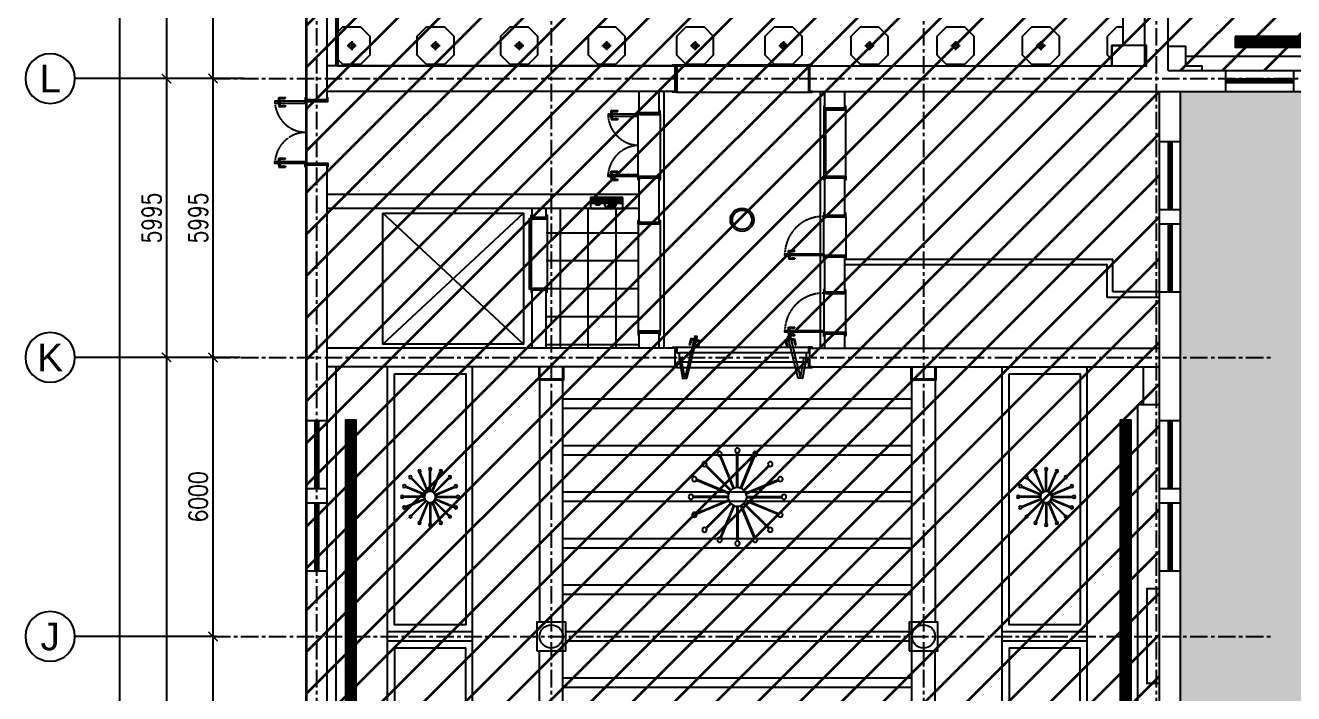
# Model space of a CAD drawing. Header units: millimetres. Extents: x -6033 to 120673, y -4970 to 90533.
# Drawn here: x -6033 to 21225, y 52990 to 67360 of the extents above; entities that cross this region are included whole.
import ezdxf
from ezdxf.enums import TextEntityAlignment as Align
from ezdxf.xclip import XClip

# ---------------------------------------------------------------- set-up
doc = ezdxf.new("R2010")
doc.units = ezdxf.units.MM
doc.linetypes.add('I-AR$0$CENTER', pattern=[2, 1.25, -0.25, 0.25, -0.25])
doc.linetypes.add('I-AR$0$DASH', pattern=[0.35, 0.25, -0.1])
doc.layers.get('DefPoints').update_dxf_attribs({"color": 250})
for name, color, linetype in [('I-AR$0$0-建-楼梯', 1, 'Continuous'), ('I-AR$0$0-建-轴号', 1, 'Continuous'), ('I-AR$0$1-窗', 2, 'Continuous'), ('I-AR$0$9-填充', 8, 'Continuous'), ('I-AR$0$A-Fire box', 12, 'Continuous'), ('I-AR$0$AXIS_TEXT', 7, 'Continuous'), ('I-AR$0$D-BASE-INTWALL', 1, 'Continuous'), ('I-AR$0$D-BASE-WALL', 4, 'Continuous'), ('I-AR$0$GZET_DIM_1-200_平面尺寸标注', 1, 'Continuous'), ('I-AR$0$I—平面—装饰面层线', 4, 'Continuous'), ('I-AR$0$I—平面—门', 1, 'Continuous'), ('I-CEILING$0$0-LIGHT-RC', 1, 'Continuous'), ('I-CEILING$0$2-天花', 5, 'Continuous'), ('I-CEILING$0$I-RCP-AIR', 64, 'Continuous'), ('I-CEILING$0$I-RCP-COVER', 10, 'Continuous'), ('天花', 7, 'Continuous')]:
    doc.layers.add(name, color=color, linetype=linetype)
for name, color, linetype, lineweight in [('I-AR$0$GZET_COL_GRID_1-200_轴线', 8, 'I-AR$0$CENTER', 25), ('I-AR$0$I-SCOPE', 252, 'Continuous', 35), ('I-AR$0$消火栓', 10, 'Continuous', 70)]:
    doc.layers.add(name, color=color, linetype=linetype, lineweight=lineweight)
doc.styles.add('I-AR$0$GZET-DIMT', font='romans.shx', dxfattribs={"width": 0.8})
doc.styles.add('I-AR$0$GZET-HT', font='arial.ttf', dxfattribs={"width": 0.8})
doc.styles.add('I-CEILING$0$黑体', font='simhei.ttf', dxfattribs={"height": 600})
doc.dimstyles.new('I-AR$0$GZET_200', dxfattribs={"dimscale": 200, "dimtxt": 2, "dimasz": 1, "dimexe": 1, "dimexo": 1.5, "dimgap": 0.6, "dimtad": 1, "dimdec": 0, "dimrnd": 0.005, "dimzin": 0, "dimdsep": 46, "dimtxsty": 'I-AR$0$GZET-DIMT', "dimblk": 'I-AR$0$_ArchTick', "dimcen": 0.125, "dimclrd": 1, "dimclre": 1, "dimclrt": 2, "dimadec": 0, "dimazin": 0, "dimtfac": 1, "dimtdec": 0, "dimtix": 1, "dimtmove": 2, "dimatfit": 3, "dimldrblk": 'I-AR$0$_Dot', "dimfxl": 1, "dimtvp": 1, "dimtolj": 1, "dimtzin": 0, "dimarcsym": 0})

# ---------------------------------------------------------------- blocks, each defined once
blk = doc.blocks.new('I-AR$0$chuanghu1')
for p, q in [((0, 3230), (450, 3230)), ((0, 1770), (450, 1770)), ((0, 1460), (450, 1460)), ((0, 0), (450, 0))]:
    blk.add_line(p, q)
at = {"layer": 'I-AR$0$1-窗'}
for p, q in [((185, 3230), (185, 1770)), ((225, 3230), (225, 1770)), ((265, 3230), (265, 1770)), ((185, 1460), (185, 0)), ((225, 1460), (225, 0)), ((265, 1460), (265, 0))]:
    blk.add_line(p, q, dxfattribs=at)
blk = doc.blocks.new('I-AR$0$X1')
at = {"color": 0}
for p, q in [((-127, 121), (-67, 61)), ((-126, 135), (-59, 68)), ((-125, 106), (-74, 54)), ((-124, 148), (-52, 75)), ((-122, 159), (-45, 83)), ((-121, 87), (-81, 47)), ((-118, 170), (-38, 90)), ((-114, 179), (-31, 97)), ((-110, 62), (-88, 40)), ((-109, 189), (-24, 104)), ((-103, 197), (-17, 111)), ((-97, 205), (-10, 118)), ((-90, 213), (-3, 125)), ((-90, 36), (87, 213)), ((-83, 219), (4, 132)), ((-75, 226), (11, 139)), ((-67, 231), (18, 146)), ((-58, 236), (25, 153)), ((-48, 241), (32, 160)), ((-37, 244), (40, 167)), ((-26, 247), (47, 174)), ((-14, 249), (54, 182)), ((0, 250), (61, 189)), ((15, 249), (68, 196)), ((33, 245), (75, 203)), ((56, 235), (82, 210))]:
    blk.add_line(p, q, dxfattribs=at)
blk.add_circle((-2, 125), 125, dxfattribs=at)
blk = doc.blocks.new('I-AR$0$A$C33C75492')
at = {"layer": 'I-AR$0$A-Fire box'}
for p, q in [((-280732, 1890493), (-281432, 1890493)), ((-281432, 1890493), (-281432, 1890373)), ((-281432, 1890383), (-280732, 1890383)), ((-280732, 1890373), (-280732, 1890493)), ((-281432, 1890373), (-280732, 1890373)), ((-281432, 1890373), (-280732, 1890373)), ((-281432, 1890373), (-281432, 1890253)), ((-281432, 1890363), (-280732, 1890363)), ((-281432, 1890353), (-280732, 1890353)), ((-281432, 1890343), (-280732, 1890343)), ((-281432, 1890333), (-280732, 1890333)), ((-281432, 1890323), (-280732, 1890323)), ((-281432, 1890313), (-280732, 1890313)), ((-281432, 1890303), (-280732, 1890303)), ((-281432, 1890293), (-280732, 1890293)), ((-281432, 1890283), (-280732, 1890283)), ((-281432, 1890273), (-280732, 1890273)), ((-281432, 1890263), (-280732, 1890263)), ((-281432, 1890253), (-280732, 1890253)), ((-280732, 1890253), (-280732, 1890373))]:
    blk.add_line(p, q, dxfattribs=at)
at = {"layer": 'I-AR$0$A-Fire box', "color": 8}
for p, q in [((-280949, 1890380), (-280835, 1890380)), ((-280945, 1890390), (-280839, 1890390)), ((-280938, 1890400), (-280846, 1890400)), ((-280927, 1890410), (-280856, 1890410)), ((-280906, 1890420), (-280877, 1890420)), ((-280952, 1890360), (-280832, 1890360)), ((-280951, 1890370), (-280832, 1890370)), ((-280951, 1890350), (-280833, 1890350)), ((-280948, 1890340), (-280836, 1890340)), ((-280943, 1890330), (-280841, 1890330)), ((-280935, 1890320), (-280849, 1890320)), ((-280922, 1890310), (-280861, 1890310))]:
    blk.add_line(p, q, dxfattribs=at)
blk.add_circle((-280892, 1890361), 60, dxfattribs=at)
at = {"layer": 'I-AR$0$A-Fire box', "color": 8, "extrusion": (0, 0, -1), "xscale": -1, "zscale": -1}
blk.add_blockref('I-AR$0$X1', (281160, 1890258), dxfattribs=at)
blk = doc.blocks.new('I-AR$0$tyjuk')
at = {"layer": 'I-AR$0$I—平面—门'}
for p, q in [((252, 432), (218, 295)), ((232, 291), (218, 295)), ((314, 417), (252, 432)), ((309, 396), (267, 407)), ((318, 435), (304, 379)), ((310, 378), (304, 379)), ((325, 442), (307, 369)), ((314, 368), (308, 369)), ((331, 440), (314, 368)), ((318, 435), (323, 434)), ((325, 442), (331, 440)), ((380, 429), (362, 356)), ((362, 356), (369, 354)), ((386, 427), (369, 354)), ((371, 363), (376, 362)), ((389, 417), (376, 362)), ((386, 427), (380, 429)), ((380, 379), (421, 369)), ((389, 417), (384, 419)), ((385, 400), (447, 385)), ((447, 385), (414, 247)), ((399, 250), (414, 247))]:
    blk.add_line(p, q, dxfattribs=at)
for points in [[(171, -432), (390, 471), (342, 483), (122, -421)], [(0, 0), (73, -429), (122, -421), (49, 8)]]:
    blk.add_lwpolyline(points, close=True, dxfattribs=at)
for points in [[(267, 407, 0.208715), (252, 343, -0.061819), (232, 291, -10.704779)], [(421, 369, -0.208715), (406, 305, 0.061819), (399, 250, 10.704779)]]:
    blk.add_lwpolyline(points, format="xyb", dxfattribs=at)
blk = doc.blocks.new('*U464')
at = {"layer": 'I-AR$0$I—平面—装饰面层线'}
for p, q in [((-35, 120), (-35, -310)), ((865, 120), (865, -310))]:
    blk.add_line(p, q, dxfattribs=at)
for points in [[(-35, 120), (-85, 120), (-85, 140), (-5, 140), (-5, 100), (0, 100), (0, -330), (-80, -330), (-80, -310), (-35, -310)], [(865, 120), (915, 120), (915, 140), (835, 140), (835, 100), (830, 100), (830, -330), (910, -330), (910, -310), (865, -310)]]:
    blk.add_lwpolyline(points, dxfattribs=at)
at = {"layer": 'I-AR$0$I—平面—门'}
for p, q in [((-76, 898), (-76, 765)), ((-16, 898), (-76, 898)), ((-16, 878), (-56, 878)), ((-16, 915), (-16, 861)), ((-16, 915), (-11, 915)), ((-11, 861), (-16, 861)), ((-11, 923), (-11, 853)), ((-11, 923), (-5, 923)), ((-5, 853), (-11, 853)), ((-5, 923), (-5, 853)), ((35, 923), (35, 853)), ((41, 923), (35, 923)), ((35, 853), (41, 853)), ((41, 923), (41, 853)), ((46, 915), (41, 915)), ((41, 861), (46, 861)), ((46, 915), (46, 861)), ((46, 898), (106, 898)), ((46, 878), (86, 878)), ((106, 898), (106, 765)), ((-62, 765), (-76, 765)), ((92, 765), (106, 765))]:
    blk.add_line(p, q, dxfattribs=at)
for points in [[(-56, 878, 0.208715), (-56, 817, -0.061819), (-62, 765, -10.704779)], [(86, 878, -0.208715), (85, 817, 0.061819), (92, 765, 10.704779)]]:
    blk.add_lwpolyline(points, format="xyb", dxfattribs=at)
blk.add_lwpolyline([(-5, 140), (-5, 980), (35, 980), (35, 140)], close=True, dxfattribs=at)
at = {"layer": 'I-AR$0$I—平面—门', "color": 252, "linetype": 'I-AR$0$DASH', "ltscale": 5}
blk.add_arc((17, 162), 818, 358.7056, 91.2944, dxfattribs=at)
blk = doc.blocks.new('*U466')
for points in [[(-1125, 470), (-1170, 470), (-1170, 490), (-1095, 490), (-1095, 450), (-1090, 450), (-1090, 20), (-1170, 20), (-1170, 40), (-1125, 40), (-1125, 470)], [(375, 470), (420, 470), (420, 490), (345, 490), (345, 450), (340, 450), (340, 20), (420, 20), (420, 40), (375, 40), (375, 470)]]:
    blk.add_lwpolyline(points)
at = {"color": 1}
blk.add_lwpolyline([(-1095, 450), (345, 450), (345, 490), (-1095, 490)], close=True, dxfattribs=at)
blk = doc.blocks.new('I-AR$0$_ArchTick')
at = {"color": 2, "linetype": 'ByBlock', "const_width": 0.15}
blk.add_lwpolyline([(-0.5, -0.5), (0.5, 0.5)], dxfattribs=at)
blk = doc.blocks.new('*D379')
at = {"layer": 'DefPoints', "color": 0, "transparency": 16777216}
for p in [(-2000, 54220), (-1622, 54220), (-1622, 48220)]:
    blk.add_point(p, dxfattribs=at)
at = {"layer": 'I-AR$0$GZET_DIM_1-200_平面尺寸标注', "color": 1, "lineweight": -2, "transparency": 16777216}
for p, q in [((-1922, 54220), (-2200, 54220)), ((-2000, 48220), (-2000, 54220)), ((-1922, 48220), (-2200, 48220))]:
    blk.add_line(p, q, dxfattribs=at)
at = {"layer": 'I-AR$0$GZET_DIM_1-200_平面尺寸标注', "color": 1, "lineweight": -2, "transparency": 16777216, "xscale": 200, "yscale": 200, "zscale": 200}
for p, rotation in [((-2000, 54220), 90), ((-2000, 48220), 270)]:
    blk.add_blockref('I-AR$0$_ArchTick', p, dxfattribs=dict(at, rotation=rotation))
at = {"layer": 'I-AR$0$GZET_DIM_1-200_平面尺寸标注', "color": 2, "transparency": 16777216, "insert": (-2320, 51220), "char_height": 400, "attachment_point": 5, "rotation": 90, "style": 'I-AR$0$GZET-DIMT'}
blk.add_mtext('\\A1;6000', dxfattribs=at)
blk = doc.blocks.new('I-AR$0$_Dot')
at = {"color": 0, "linetype": 'ByBlock', "lineweight": -2}
blk.add_line((-0.5, 0), (-1, 0), dxfattribs=at)
at = {"color": 0, "linetype": 'ByBlock', "const_width": 0.5}
blk.add_lwpolyline([(-0.25, 0, 1), (0.25, 0, 1)], format="xyb", close=True, dxfattribs=at)
blk = doc.blocks.new('*D380')
at = {"layer": 'DefPoints', "color": 0, "transparency": 16777216}
for p in [(-2000, 60220), (-1622, 60220), (-1622, 54220)]:
    blk.add_point(p, dxfattribs=at)
at = {"layer": 'I-AR$0$GZET_DIM_1-200_平面尺寸标注', "color": 1, "lineweight": -2, "transparency": 16777216}
for p, q in [((-1922, 60220), (-2200, 60220)), ((-2000, 54220), (-2000, 60220)), ((-1922, 54220), (-2200, 54220))]:
    blk.add_line(p, q, dxfattribs=at)
at = {"layer": 'I-AR$0$GZET_DIM_1-200_平面尺寸标注', "color": 1, "lineweight": -2, "transparency": 16777216, "xscale": 200, "yscale": 200, "zscale": 200}
for p, rotation in [((-2000, 60220), 90), ((-2000, 54220), 270)]:
    blk.add_blockref('I-AR$0$_ArchTick', p, dxfattribs=dict(at, rotation=rotation))
at = {"layer": 'I-AR$0$GZET_DIM_1-200_平面尺寸标注', "color": 2, "transparency": 16777216, "insert": (-2320, 57220), "char_height": 400, "attachment_point": 5, "rotation": 90, "style": 'I-AR$0$GZET-DIMT'}
blk.add_mtext('\\A1;6000', dxfattribs=at)
blk = doc.blocks.new('*D381')
at = {"layer": 'DefPoints', "color": 0, "transparency": 16777216}
for p in [(-2000, 66215), (-1622, 66215), (-1622, 60220)]:
    blk.add_point(p, dxfattribs=at)
at = {"layer": 'I-AR$0$GZET_DIM_1-200_平面尺寸标注', "color": 1, "lineweight": -2, "transparency": 16777216}
for p, q in [((-1922, 66215), (-2200, 66215)), ((-2000, 60220), (-2000, 66215)), ((-1922, 60220), (-2200, 60220))]:
    blk.add_line(p, q, dxfattribs=at)
at = {"layer": 'I-AR$0$GZET_DIM_1-200_平面尺寸标注', "color": 1, "lineweight": -2, "transparency": 16777216, "xscale": 200, "yscale": 200, "zscale": 200}
for p, rotation in [((-2000, 66215), 90), ((-2000, 60220), 270)]:
    blk.add_blockref('I-AR$0$_ArchTick', p, dxfattribs=dict(at, rotation=rotation))
at = {"layer": 'I-AR$0$GZET_DIM_1-200_平面尺寸标注', "color": 2, "transparency": 16777216, "insert": (-2320, 63218), "char_height": 400, "attachment_point": 5, "rotation": 90, "style": 'I-AR$0$GZET-DIMT'}
blk.add_mtext('\\A1;5995', dxfattribs=at)
blk = doc.blocks.new('*D382')
at = {"layer": 'DefPoints', "color": 0, "transparency": 16777216}
for p in [(-2000, 71220), (-1622, 71220), (-1622, 66215)]:
    blk.add_point(p, dxfattribs=at)
at = {"layer": 'I-AR$0$GZET_DIM_1-200_平面尺寸标注', "color": 1, "lineweight": -2, "transparency": 16777216}
for p, q in [((-1922, 71220), (-2200, 71220)), ((-2000, 66215), (-2000, 71220)), ((-1922, 66215), (-2200, 66215))]:
    blk.add_line(p, q, dxfattribs=at)
at = {"layer": 'I-AR$0$GZET_DIM_1-200_平面尺寸标注', "color": 1, "lineweight": -2, "transparency": 16777216, "xscale": 200, "yscale": 200, "zscale": 200}
for p, rotation in [((-2000, 71220), 90), ((-2000, 66215), 270)]:
    blk.add_blockref('I-AR$0$_ArchTick', p, dxfattribs=dict(at, rotation=rotation))
at = {"layer": 'I-AR$0$GZET_DIM_1-200_平面尺寸标注', "color": 2, "transparency": 16777216, "insert": (-2320, 68718), "char_height": 400, "attachment_point": 5, "rotation": 90, "style": 'I-AR$0$GZET-DIMT'}
blk.add_mtext('\\A1;5005', dxfattribs=at)
blk = doc.blocks.new('*D410')
at = {"layer": 'DefPoints', "color": 0, "transparency": 16777216}
for p in [(-1031, 84275), (-3000, 66215), (-1031, 66215)]:
    blk.add_point(p, dxfattribs=at)
at = {"layer": 'I-AR$0$GZET_DIM_1-200_平面尺寸标注', "color": 1, "lineweight": -2, "transparency": 16777216}
for p, q in [((-1331, 84275), (-3200, 84275)), ((-3000, 84275), (-3000, 66215)), ((-1331, 66215), (-3200, 66215))]:
    blk.add_line(p, q, dxfattribs=at)
at = {"layer": 'I-AR$0$GZET_DIM_1-200_平面尺寸标注', "color": 1, "lineweight": -2, "transparency": 16777216, "xscale": 200, "yscale": 200, "zscale": 200}
for p, rotation in [((-3000, 84275), 90), ((-3000, 66215), 270)]:
    blk.add_blockref('I-AR$0$_ArchTick', p, dxfattribs=dict(at, rotation=rotation))
at = {"layer": 'I-AR$0$GZET_DIM_1-200_平面尺寸标注', "color": 2, "transparency": 16777216, "insert": (-3320, 75245), "char_height": 400, "attachment_point": 5, "rotation": 90, "style": 'I-AR$0$GZET-DIMT'}
blk.add_mtext('\\A1;18060', dxfattribs=at)
blk = doc.blocks.new('*D411')
at = {"layer": 'DefPoints', "color": 0, "transparency": 16777216}
for p in [(-1031, 66215), (-3000, 60220), (-1118, 60220)]:
    blk.add_point(p, dxfattribs=at)
at = {"layer": 'I-AR$0$GZET_DIM_1-200_平面尺寸标注', "color": 1, "lineweight": -2, "transparency": 16777216}
for p, q in [((-1331, 66215), (-3200, 66215)), ((-3000, 66215), (-3000, 60220)), ((-1418, 60220), (-3200, 60220))]:
    blk.add_line(p, q, dxfattribs=at)
at = {"layer": 'I-AR$0$GZET_DIM_1-200_平面尺寸标注', "color": 1, "lineweight": -2, "transparency": 16777216, "xscale": 200, "yscale": 200, "zscale": 200}
for p, rotation in [((-3000, 66215), 90), ((-3000, 60220), 270)]:
    blk.add_blockref('I-AR$0$_ArchTick', p, dxfattribs=dict(at, rotation=rotation))
at = {"layer": 'I-AR$0$GZET_DIM_1-200_平面尺寸标注', "color": 2, "transparency": 16777216, "insert": (-3320, 63218), "char_height": 400, "attachment_point": 5, "rotation": 90, "style": 'I-AR$0$GZET-DIMT'}
blk.add_mtext('\\A1;5995', dxfattribs=at)
blk = doc.blocks.new('*D412')
at = {"layer": 'DefPoints', "color": 0, "transparency": 16777216}
for p in [(-1118, 60220), (-3000, 18175), (-988, 18175)]:
    blk.add_point(p, dxfattribs=at)
at = {"layer": 'I-AR$0$GZET_DIM_1-200_平面尺寸标注', "color": 1, "lineweight": -2, "transparency": 16777216}
for p, q in [((-1418, 60220), (-3200, 60220)), ((-3000, 60220), (-3000, 18175)), ((-1288, 18175), (-3200, 18175))]:
    blk.add_line(p, q, dxfattribs=at)
at = {"layer": 'I-AR$0$GZET_DIM_1-200_平面尺寸标注', "color": 1, "lineweight": -2, "transparency": 16777216, "xscale": 200, "yscale": 200, "zscale": 200}
for p, rotation in [((-3000, 60220), 90), ((-3000, 18175), 270)]:
    blk.add_blockref('I-AR$0$_ArchTick', p, dxfattribs=dict(at, rotation=rotation))
at = {"layer": 'I-AR$0$GZET_DIM_1-200_平面尺寸标注', "color": 2, "transparency": 16777216, "insert": (-3320, 39198), "char_height": 400, "attachment_point": 5, "rotation": 90, "style": 'I-AR$0$GZET-DIMT'}
blk.add_mtext('\\A1;42045', dxfattribs=at)
blk = doc.blocks.new('*D414')
at = {"layer": 'DefPoints', "color": 0, "transparency": 16777216}
for p in [(-4000, 84275), (-972, 84275), (-962, 225)]:
    blk.add_point(p, dxfattribs=at)
at = {"layer": 'I-AR$0$GZET_DIM_1-200_平面尺寸标注', "color": 1, "lineweight": -2, "transparency": 16777216}
for p, q in [((-1272, 84275), (-4200, 84275)), ((-4000, 225), (-4000, 84275)), ((-1262, 225), (-4200, 225))]:
    blk.add_line(p, q, dxfattribs=at)
at = {"layer": 'I-AR$0$GZET_DIM_1-200_平面尺寸标注', "color": 1, "lineweight": -2, "transparency": 16777216, "xscale": 200, "yscale": 200, "zscale": 200}
for p, rotation in [((-4000, 84275), 90), ((-4000, 225), 270)]:
    blk.add_blockref('I-AR$0$_ArchTick', p, dxfattribs=dict(at, rotation=rotation))
at = {"layer": 'I-AR$0$GZET_DIM_1-200_平面尺寸标注', "color": 2, "transparency": 16777216, "insert": (-4320, 42250), "char_height": 400, "attachment_point": 5, "rotation": 90, "style": 'I-AR$0$GZET-DIMT'}
blk.add_mtext('\\A1;84050', dxfattribs=at)
blk = doc.blocks.new('I-AR$0$_AXISO')
blk.add_circle((0, 0), 0.5)
at = {"layer": 'I-AR$0$AXIS_TEXT', "style": 'I-AR$0$GZET-HT'}
blk.add_attdef('A', text='', height=0.56, dxfattribs=at).set_placement((0, 0), align=Align.MIDDLE_CENTER)
blk = doc.blocks.new('I-CEILING$0$CTD1')
at = {"layer": 'I-CEILING$0$0-LIGHT-RC'}
for p, q in [((-10, 200), (-10, 951)), ((10, 200), (10, 951))]:
    blk.add_line(p, q, dxfattribs=at)
blk.add_circle((0, 1000), 50, dxfattribs=at)
blk = doc.blocks.new('*U722')
at = {"layer": 'I-CEILING$0$2-天花'}
blk.add_blockref('I-CEILING$0$CTD1', (0, -625), dxfattribs=at)
blk = doc.blocks.new('*U723')
at = {"layer": 'I-CEILING$0$0-LIGHT-RC', "color": 0, "linetype": 'ByBlock', "lineweight": -2, "transparency": 16777216}
for p, rotation in [((9495, 4523), 22.5), ((9973, 4523), 337.5000000000001), ((9292, 4387), 45), ((10176, 4387), 315), ((9157, 4185), 67.5), ((10312, 4185), 292.5000000000001), ((9109, 3945), 90), ((9157, 3706), 112.5), ((9292, 3504), 135), ((10176, 3504), 225), ((10312, 3706), 247.5), ((10359, 3945), 270), ((9495, 3368), 157.5), ((9734, 3321), 180), ((9973, 3368), 202.5)]:
    blk.add_blockref('*U722', p, dxfattribs=dict(at, rotation=rotation))
blk.add_blockref('*U722', (9734, 4570), dxfattribs=at)
blk = doc.blocks.new('I-CEILING$0$1米吊灯')
at = {"layer": 'I-CEILING$0$0-LIGHT-RC'}
blk.add_circle((0, 0), 200, dxfattribs=at)
blk.add_blockref('*U723', (-9734, -3945), dxfattribs=at)
blk = doc.blocks.new('*U740')
at = {"layer": 'I-CEILING$0$2-天花'}
h = blk.add_hatch(dxfattribs=at)
h.set_pattern_fill('LINE', color=8, scale=10, angle=90)
h.set_pattern_definition([(90, (-210, 38150), (-31.75, 2e-15), [])])
h.paths.add_polyline_path([(-210, 20), (-20, 20), (-20, 39110), (-210, 39110)])
at = {"layer": 'I-CEILING$0$2-天花', "color": 8}
for points in [[(-230, 0), (0, 0), (0, 39130), (-230, 39130)], [(-210, 20), (-20, 20), (-20, 39110), (-210, 39110)]]:
    blk.add_lwpolyline(points, close=True, dxfattribs=at)
blk = doc.blocks.new('I-CEILING$0$A$C6d1370af')
at = {"layer": 'I-CEILING$0$0-LIGHT-RC'}
for p, q in [((100, 0), (-100, 0)), ((0, 100), (0, -100))]:
    blk.add_line(p, q, dxfattribs=at)
blk.add_circle((0, 0), 60, dxfattribs=at)
blk = doc.blocks.new('I-CEILING$0$A$C5a25e0a7')
at = {"layer": 'I-CEILING$0$0-LIGHT-RC'}
blk.add_blockref('I-CEILING$0$A$C6d1370af', (0, 0), dxfattribs=at)
blk = doc.blocks.new('I-CEILING$0$bajiaotianhua')
at = {"layer": 'I-CEILING$0$2-天花', "color": 251}
for points in [[(-17040, 0), (-16640, 0), (-16440, 200), (-16440, 600), (-16640, 800), (-17040, 800), (-17240, 600), (-17240, 200)], [(-15240, 0), (-14840, 0), (-14640, 200), (-14640, 600), (-14840, 800), (-15240, 800), (-15440, 600), (-15440, 200)], [(-13440, 0), (-13040, 0), (-12840, 200), (-12840, 600), (-13040, 800), (-13440, 800), (-13640, 600), (-13640, 200)], [(-11560, 0), (-11160, 0), (-10960, 200), (-10960, 600), (-11160, 800), (-11560, 800), (-11760, 600), (-11760, 200)], [(-9660, 0), (-9260, 0), (-9060, 200), (-9060, 600), (-9260, 800), (-9660, 800), (-9860, 600), (-9860, 200)], [(-7760, 0), (-7360, 0), (-7160, 200), (-7160, 600), (-7360, 800), (-7760, 800), (-7960, 600), (-7960, 200)], [(-5910, 0), (-5510, 0), (-5310, 200), (-5310, 600), (-5510, 800), (-5910, 800), (-6110, 600), (-6110, 200)], [(-4060, 0), (-3660, 0), (-3460, 200), (-3460, 600), (-3660, 800), (-4060, 800), (-4260, 600), (-4260, 200)], [(-2230, 0), (-1830, 0), (-1630, 200), (-1630, 600), (-1830, 800), (-2230, 800), (-2430, 600), (-2430, 200)], [(-400, 0), (0, 0), (200, 200), (200, 600), (0, 800), (-400, 800), (-600, 600), (-600, 200)]]:
    blk.add_lwpolyline(points, close=True, dxfattribs=at)
for p in [(-16840, 400), (-15040, 400), (-13240, 400), (-11360, 400), (-9460, 400), (-7560, 400), (-5710, 400), (-3860, 400), (-2030, 400)]:
    blk.add_blockref('I-CEILING$0$A$C5a25e0a7', p)
blk = doc.blocks.new('*U739')
at = {"layer": 'I-CEILING$0$2-天花'}
h = blk.add_hatch(dxfattribs=at)
h.set_pattern_fill('LINE', color=8, scale=10, angle=90)
h.set_pattern_definition([(90, (-210, 26220), (-31.75, 2e-15), [])])
h.paths.add_polyline_path([(-210, 20), (-20, 20), (-20, 27180), (-210, 27180)])
at = {"layer": 'I-CEILING$0$2-天花', "color": 8}
for points in [[(-230, 0), (0, 0), (0, 27200), (-230, 27200)], [(-210, 20), (-20, 20), (-20, 27180), (-210, 27180)]]:
    blk.add_lwpolyline(points, close=True, dxfattribs=at)
blk = doc.blocks.new('I-CEILING$0$xidingdeng')
at = {"layer": 'I-CEILING$0$0-LIGHT-RC'}
for radius in [360, 300]:
    blk.add_circle((0, 0), radius, dxfattribs=at)
blk = doc.blocks.new('I-CEILING$0$K_1229142899')
at = {"layer": 'I-CEILING$0$I-RCP-COVER'}
h = blk.add_hatch(dxfattribs=at)
h.set_pattern_fill('_USER', color=8, scale=600, angle=90, double=1, pattern_type=0)
h.set_pattern_definition([(90, (-50935, -24100), (-600, 4e-14), []), (180, (-50935, -24100), (-7e-14, -600), [])])
h.paths.add_polyline_path([(-51935, -21100), (-49935, -21100), (-49935, -24100), (-51935, -24100)])
at = {"layer": 'I-CEILING$0$I-RCP-COVER', "color": 8}
for p, q in [((-39535, -17590), (-39535, -470)), ((-9775, -17830), (-38195, -17830)), ((-49130, -18010), (-46300, -18010)), ((-49405, -18580), (-49405, -24100)), ((-49130, -18600), (-46300, -18600)), ((-46045, -18580), (-46045, -24100)), ((-49955, -20410), (-49955, -19070)), ((-49485, -19075), (-49485, -20405)), ((-45965, -18970), (-45965, -20410)), ((-45495, -20405), (-45495, -18975)), ((-51915, -21325), (-51915, -22815)), ((-49955, -21435), (-49955, -23735)), ((-49485, -21435), (-49485, -23735)), ((-45965, -22110), (-45965, -21270)), ((-45495, -21275), (-45495, -22105)), ((-45965, -22920), (-45965, -23760)), ((-45495, -23755), (-45495, -22925)), ((-49130, -24080), (-46300, -24080)), ((-46350, -24200), (-49080, -24200)), ((-56445, -65380), (-56445, -24500)), ((-55345, -64500), (-55345, -24500)), ((-53515, -64500), (-53515, -24500)), ((-49130, -24520), (-46300, -24520)), ((-46350, -24400), (-49080, -24400)), ((-42135, -65980), (-42135, -24500)), ((-40305, -65980), (-40305, -24500)), ((-52075, -24760), (-52075, -29990)), ((-51575, -65480), (-51575, -24760)), ((-44075, -65480), (-44075, -24760)), ((-43575, -24760), (-43575, -29990)), ((-44075, -25200), (-51575, -25200)), ((-39215, -65330), (-39215, -25320)), ((-39095, -25320), (-39215, -25320)), ((-44075, -25400), (-51575, -25400)), ((-44075, -26200), (-51575, -26200)), ((-44075, -26400), (-51575, -26400)), ((-44075, -27200), (-51575, -27200)), ((-44075, -27400), (-51575, -27400)), ((-44075, -28200), (-51575, -28200)), ((-44075, -28400), (-51575, -28400)), ((-44075, -29200), (-51575, -29200)), ((-44075, -29400), (-51575, -29400)), ((-53515, -30200), (-55345, -30200)), ((-44135, -30200), (-51515, -30200)), ((-40305, -30200), (-42135, -30200)), ((-53515, -30400), (-55345, -30400)), ((-44135, -30400), (-51515, -30400)), ((-40305, -30400), (-42135, -30400)), ((-52075, -35990), (-52075, -30610)), ((-43575, -35990), (-43575, -30610)), ((-44075, -31200), (-51575, -31200)), ((-44075, -31400), (-51575, -31400))]:
    blk.add_line(p, q, dxfattribs=at)
for points in [[(-56445, -18030), (-56445, -670), (-39535, -670)], [(-56415, -18030), (-56415, -700), (-39535, -700)]]:
    blk.add_lwpolyline(points, dxfattribs=at)
for points in [[(-39775, -18030), (-39035, -18030), (-39035, -17590), (-39775, -17590)], [(-55195, -24650), (-53665, -24650), (-53665, -30050), (-55195, -30050)], [(-41985, -24650), (-40455, -24650), (-40455, -30050), (-41985, -30050)], [(-55195, -36050), (-53665, -36050), (-53665, -30550), (-55195, -30550)], [(-41985, -36050), (-40455, -36050), (-40455, -30550), (-41985, -30550)]]:
    blk.add_lwpolyline(points, close=True, dxfattribs=at)
at = {"layer": 'I-CEILING$0$0-LIGHT-RC', "color": 8, "xscale": 0.6944444444444444, "yscale": 0.6944444444444444, "zscale": 0.6944444444444444}
blk.add_blockref('I-CEILING$0$xidingdeng', (-47725, -21340), dxfattribs=at)
at = {"layer": 'I-CEILING$0$0-LIGHT-RC', "color": 8, "xscale": -1, "rotation": 180}
blk.add_blockref('I-CEILING$0$1米吊灯', (-47825, -27300), dxfattribs=at)
at = {"layer": 'I-CEILING$0$0-LIGHT-RC', "color": 8, "xscale": -0.6, "yscale": 0.6, "zscale": 0.6, "rotation": 180}
for p in [(-54430, -27300), (-41190, -27300)]:
    blk.add_blockref('I-CEILING$0$1米吊灯', p, dxfattribs=at)
at = {"layer": 'I-CEILING$0$I-RCP-COVER', "color": 8}
ref = blk.add_blockref('I-CEILING$0$bajiaotianhua', (-39275, -17997), dxfattribs=at)
XClip(ref).set_block_clipping_path([(-500, -32.8849948528), (-500, 407.1150051472), (-260, 407.1150051472), (-260, 17297.1150051472), (-17140, 17297.1150051472), (-17140, -32.8849948528)])
at = {"layer": 'I-CEILING$0$I-RCP-COVER', "color": 8, "rotation": 270}
blk.add_blockref('*U739', (-37125, -17630), dxfattribs=at)
at = {"layer": 'I-CEILING$0$I-RCP-COVER', "color": 8}
for p in [(-56015, -64780), (-39365, -64780)]:
    blk.add_blockref('*U740', p, dxfattribs=at)
blk = doc.blocks.new('I-CEILING')
at = {"layer": 'I-CEILING$0$I-RCP-COVER'}
blk.add_blockref('I-CEILING$0$K_1229142899', (57095, 84520), dxfattribs=at)
at = {"layer": 'I-CEILING$0$I-RCP-AIR', "style": 'I-CEILING$0$黑体'}
for tag, p in [('R', (61966, 71749)), ('R', (61966, 66925)), ('R', (51736, 63925)), ('R', (62976, 63925)), ('S', (56434, 63065))]:
    blk.add_attdef(tag, text='', height=100, dxfattribs=at).set_placement(p, align=Align.MIDDLE_CENTER)
blk = doc.blocks.new('I-AR$0$海龙_1211170131')
at = {"layer": 'I-AR$0$0-建-轴号', "linetype": 'Continuous'}
for p, q in [((-2225, 65990), (-5191.7, 65990)), ((-2225, 59995), (-5191.7, 59995)), ((-2225, 53995), (-5191.7, 53995))]:
    blk.add_line(p, q, dxfattribs=at)
at = {"layer": 'I-AR$0$GZET_COL_GRID_1-200_轴线', "ltscale": 300}
for p, q in [((0, 86275), (0, -3995)), ((5045, 86275), (5045, -3995)), ((13045, 86275), (13045, -3995)), ((18045, 86275), (18045, -3995)), ((-2225, 65990), (116415, 65990)), ((-2225, 59995), (20565, 59995)), ((-2225, 53995), (20565, 53995))]:
    blk.add_line(p, q, dxfattribs=at)
at = {"layer": 'I-AR$0$0-建-轴号', "linetype": 'Continuous'}
ref = blk.add_blockref('I-AR$0$_AXISO', (-5725, 65990), dxfattribs=dict(at, xscale=-1066.666666666667, yscale=1066.666666666667, zscale=0.6666666666666664, rotation=180))
ref.add_attrib('A', 'L', dxfattribs={"layer": 'I-AR$0$AXIS_TEXT', "height": 597.3, "style": 'I-AR$0$GZET-HT'}).set_placement((-5725, 65990), align=Align.MIDDLE_CENTER)
ref = blk.add_blockref('I-AR$0$_AXISO', (-5725, 59995), dxfattribs=dict(at, xscale=-1066.666666666667, yscale=1066.666666666667, zscale=0.6666666666666664, rotation=180))
ref.add_attrib('A', 'K', dxfattribs={"layer": 'I-AR$0$AXIS_TEXT', "height": 597.3, "style": 'I-AR$0$GZET-HT'}).set_placement((-5725, 59995), align=Align.MIDDLE_CENTER)
ref = blk.add_blockref('I-AR$0$_AXISO', (-5725, 53995), dxfattribs=dict(at, xscale=-1066.666666666667, yscale=1066.666666666667, zscale=0.6666666666666664, rotation=180))
ref.add_attrib('A', 'J', dxfattribs={"layer": 'I-AR$0$AXIS_TEXT', "height": 597.3, "style": 'I-AR$0$GZET-HT'}).set_placement((-5725, 53995), align=Align.MIDDLE_CENTER)
at = {"layer": 'I-AR$0$GZET_DIM_1-200_平面尺寸标注'}
for base, p1, p2, angle, picture, middle in [((-4225, 84050), (-1187.1, 0), (-1197.3, 84050), 90, '*D414', (-4545, 42025)), ((-3225, 65990), (-1256.3, 84050), (-1256.3, 65990), 90, '*D410', (-3545, 75020)), ((-2225, 70995), (-1847.3, 65990), (-1847.3, 70995), 270, '*D382', (-2545, 68492.5)), ((-3225, 59995), (-1256.3, 65990), (-1342.6, 59995), 90, '*D411', (-3545, 62992.5)), ((-2225, 65990), (-1847.3, 59995), (-1847.3, 65990), 270, '*D381', (-2545, 62992.5)), ((-3225, 17950), (-1342.6, 59995), (-1213, 17950), 90, '*D412', (-3545, 38972.5)), ((-2225, 59995), (-1847.3, 53995), (-1847.3, 59995), 270, '*D380', (-2545, 56995)), ((-2225, 53995), (-1847.3, 47995), (-1847.3, 53995), 270, '*D379', (-2545, 50995))]:
    dim = blk.add_linear_dim(base=base, p1=p1, p2=p2, angle=angle, dimstyle='I-AR$0$GZET_200', dxfattribs=at)
    dim.commit()
    dim.dimension.update_dxf_attribs({"geometry": picture, "text_midpoint": middle, "insert": (-225, -225)})
blk = doc.blocks.new('I-AR')
at = {"layer": 'I-AR$0$9-填充'}
h = blk.add_hatch(dxfattribs=at)
h.set_pattern_fill('GRASS', color=256, scale=20)
h.set_pattern_definition([(90, (-273251.65, 190733.45), (-359.21024, 359.21024), [95.25, -623.1705]), (45, (-273251.65, 190733.45), (-359.21024, 359.21024), [95.25, -412.75]), (135, (-273251.65, 190733.45), (-359.21024, -359.21024), [95.25, -412.75])])
edge = h.paths.add_edge_path()
edge.add_arc((48075, 57886), 7531, 93.312, 119.5511, ccw=False)
edge.add_line((47640, 65404), (47640, 65940))
edge.add_line((47640, 65940), (18790, 65940))
edge.add_line((18790, 65940), (18790, 24876))
edge.add_line((18790, 24876), (26544, 24876))
edge.add_arc((32984, 26170), 6568, 129.3416, 191.3597, ccw=False)
edge.add_arc((31476, 28327), 3950, 104.593, 132.2596, ccw=False)
edge.add_arc((30055, 34280), 2173, 281.2942, 313.0473)
edge.add_arc((30427, 33687), 1493, 318.1658, 361.2613)
edge.add_arc((32240, 38300), 4591, 217.9677, 265.9916, ccw=False)
edge.add_arc((31872, 37779), 3985, 125.1836, 215.3096, ccw=False)
edge.add_arc((29026, 42304), 1382, 293.4799, 340.2301)
edge.add_arc((26868, 41846), 3458, 359.8456, 389.7659)
edge.add_arc((24755, 40495), 5964, 30.9504, 59.6911)
edge.add_arc((32772, 54546), 10214, 222.3579, 240.6423, ccw=False)
edge.add_arc((30296, 51890), 6601, 133.7572, 219.7996, ccw=False)
edge.add_arc((30091, 52466), 6048, 83.9821, 136.1268, ccw=False)
edge.add_arc((30375, 52143), 6348, 36.7317, 86.8446, ccw=False)
edge.add_arc((30068, 51783), 6810, 6.5576, 37.6135, ccw=False)
edge.add_arc((41499, 52752), 4669, 182.3505, 202.5853)
edge.add_arc((42129, 53742), 5671, 209.3907, 246.7482)
edge.add_arc((42155, 52652), 4702, 241.2015, 275.2104)
edge.add_arc((41515, 55945), 8047, 277.619, 295.6926)
edge.add_arc((47570, 51841), 4061, 180.3254, 230.8069, ccw=False)
edge.add_line((43510, 51818), (43510, 53394))
edge.add_arc((48076, 58633), 6950, 186.4908, 228.918, ccw=False)
edge.add_arc((47832, 58690), 6714, 121.1335, 187.2153, ccw=False)
at = {"layer": 'I-AR$0$I-SCOPE'}
h = blk.add_hatch(dxfattribs=at)
h.set_pattern_fill('ANSI31', color=256, scale=200)
h.paths.add_polyline_path([(63300, 72640), (66630, 72640), (66630, 70889), (90600, 70890), (90600, 66390), (96650, 66390), (96650, 24876), (18340, 24876), (18340, 66390), (48090, 66390), (48090, 72640), (51400, 72640), (51400, 72650), (52870, 72650), (52870, 72640), (55240, 72640), (55240, 72790), (59460, 72790), (59460, 72640), (61830, 72640), (61830, 72650), (63300, 72650)], flags=16)
h.paths.add_polyline_path([(7330, 0), (7330, -1770), (11180, -1770), (11180, 0), (18450, 0), (18450, 2900), (27550, 2900), (27550, 18090), (37037, 18090), (37037, 17350), (96200, 17350), (96200, 18120), (114640, 18120), (114640, 84500), (0, 84500), (0, 0)])
at = {"layer": 'I-AR$0$0-建-楼梯'}
for p, q in [((1653, 60505), (4676, 63324)), ((4676, 60505), (1653, 63324))]:
    blk.add_line(p, q, dxfattribs=at)
blk.add_lwpolyline([(1653, 63324), (4676, 63324), (4676, 60505), (1653, 60505)], close=True, dxfattribs=at)
at = {"layer": 'I-AR$0$D-BASE-INTWALL'}
for points in [[(5000, 60020), (5000, 59740), (5540, 59740), (5540, 60020)], [(13000, 60020), (13000, 59740), (13540, 59740), (13540, 60020)]]:
    blk.add_lwpolyline(points, dxfattribs=at)
for points in [[(4960, 53910), (5580, 53910), (5580, 54530), (4960, 54530)], [(12960, 53910), (13580, 53910), (13580, 54530), (12960, 54530)]]:
    blk.add_lwpolyline(points, close=True, dxfattribs=at)
at = {"layer": 'I-AR$0$D-BASE-WALL'}
for p, q in [((0, 65760), (0, 73600)), ((450, 65760), (450, 73600)), ((18030, 66490), (18030, 72530)), ((18530, 66390), (18530, 72530)), ((7930, 66490), (450, 66490)), ((7930, 65940), (7930, 66490)), ((10830, 66490), (18030, 66490)), ((10830, 65940), (10830, 66490)), ((18530, 66390), (48090, 66390)), ((0, 65760), (450, 65760)), ((7930, 65940), (450, 65940)), ((7160, 65480), (7160, 65940)), ((7590, 65480), (7590, 65940)), ((10830, 65940), (50180, 65940)), ((11150, 65580), (11150, 65940)), ((11580, 65580), (11580, 65940)), ((18340, 19190), (18340, 65940)), ((18790, 18540), (18790, 65940)), ((7160, 65480), (7590, 65480)), ((11150, 65580), (11580, 65580)), ((0, 0), (0, 64360)), ((0, 64360), (450, 64360)), ((450, 19140), (450, 64360)), ((7160, 63120), (7160, 64080)), ((7160, 64080), (7590, 64080)), ((7590, 63120), (7590, 64080)), ((11150, 63280), (11150, 64080)), ((11150, 64080), (11580, 64080)), ((11580, 63280), (11580, 64080)), ((7160, 63720), (450, 63720)), ((7160, 63420), (450, 63420)), ((4860, 63230), (4860, 63420)), ((5160, 63230), (5160, 63420)), ((11150, 63280), (11580, 63280)), ((5160, 63230), (4860, 63230)), ((7590, 63120), (7160, 63120)), ((11150, 61630), (11150, 62380)), ((11150, 62380), (11580, 62380)), ((11580, 61630), (11580, 62380)), ((11580, 62335), (17340, 62335)), ((11580, 62215), (17220, 62215)), ((17220, 61510), (17220, 62215)), ((17340, 61630), (17340, 62335)), ((4860, 60420), (4860, 61670)), ((5160, 61670), (4860, 61670)), ((5160, 60420), (5160, 61670)), ((11150, 61630), (11580, 61630)), ((18340, 61630), (17340, 61630)), ((18340, 61510), (17220, 61510)), ((7160, 60420), (7160, 60750)), ((7590, 60750), (7160, 60750)), ((7590, 60420), (7590, 60750)), ((11150, 60420), (11150, 60730)), ((11150, 60730), (11580, 60730)), ((11580, 60420), (11580, 60730)), ((7930, 60420), (450, 60420)), ((7930, 60020), (7930, 60420)), ((10830, 60420), (18340, 60420)), ((10830, 60020), (10830, 60420)), ((7930, 60020), (450, 60020)), ((10830, 60020), (18340, 60020))]:
    blk.add_line(p, q, dxfattribs=at)
for points in [[(18530, 66910), (18900, 66910), (18900, 66490)], [(7930, 66490), (7885, 66490), (7885, 66510), (7965, 66510), (7965, 65920), (7885, 65920), (7885, 65940), (7930, 65940), (7930, 66490)], [(10830, 66490), (10875, 66490), (10875, 66510), (10795, 66510), (10795, 65920), (10875, 65920), (10875, 65940), (10830, 65940), (10830, 66490)], [(18900, 66490), (19250, 66490), (19250, 66390)], [(0, 65760), (0, 65805), (-20, 65805), (-20, 65730), (20, 65730), (20, 65725), (470, 65725), (470, 65805), (450, 65805), (450, 65760), (0, 65760)], [(7160, 65480), (7160, 65525), (7140, 65525), (7140, 65450), (7180, 65450), (7180, 65445), (7610, 65445), (7610, 65525), (7590, 65525), (7590, 65480), (7160, 65480)], [(0, 64360), (0, 64315), (-20, 64315), (-20, 64390), (20, 64390), (20, 64395), (470, 64395), (470, 64315), (450, 64315), (450, 64360), (0, 64360)], [(7160, 64080), (7160, 64035), (7140, 64035), (7140, 64110), (7180, 64110), (7180, 64115), (7610, 64115), (7610, 64035), (7590, 64035), (7590, 64080), (7160, 64080)], [(5160, 63230), (5160, 63275), (5180, 63275), (5180, 63195), (4840, 63195), (4840, 63275), (4860, 63275), (4860, 63230), (5160, 63230)], [(7590, 63120), (7590, 63165), (7610, 63165), (7610, 63085), (7140, 63085), (7140, 63165), (7160, 63165), (7160, 63120), (7590, 63120)], [(5160, 61670), (5160, 61625), (5180, 61625), (5180, 61705), (4840, 61705), (4840, 61625), (4860, 61625), (4860, 61670), (5160, 61670)], [(7590, 60750), (7590, 60705), (7610, 60705), (7610, 60785), (7140, 60785), (7140, 60705), (7160, 60705), (7160, 60750), (7590, 60750)], [(7965, 60120), (7965, 60000), (7885, 60000), (7885, 60020), (7930, 60020), (7930, 60420), (7885, 60420), (7885, 60440), (7965, 60440), (7965, 60320), (8015, 60320), (8015, 60120), (7965, 60120)], [(10795, 60120), (10795, 60000), (10875, 60000), (10875, 60020), (10830, 60020), (10830, 60420), (10875, 60420), (10875, 60440), (10795, 60440), (10795, 60320), (10745, 60320), (10745, 60120), (10795, 60120)], [(5020, 60020), (5020, 59760), (5520, 59760), (5520, 60020)], [(13020, 60020), (13020, 59760), (13520, 59760), (13520, 60020)], [(18000, 59200), (18000, 60020)], [(18340, 59200), (18000, 59200)], [(18340, 53210), (18080, 53210), (18080, 55250), (18340, 55250)]]:
    blk.add_lwpolyline(points, dxfattribs=at)
for centre in [(5270, 54220), (13270, 54220)]:
    blk.add_circle(centre, 250, dxfattribs=at)
at = {"layer": 'I-AR$0$I-SCOPE'}
blk.add_lwpolyline([(7330, 0), (7330, -1770), (11180, -1770), (11180, 0), (18450, 0), (18450, 2900), (27550, 2900), (27550, 18090), (37037, 18090), (37037, 17350), (96200, 17350), (96200, 18120), (114640, 18120), (114640, 84500), (0, 84500), (0, 0)], close=True, dxfattribs=at)
at = {"layer": 'I-AR$0$I—平面—门'}
for p, q in [((-613, 65737), (-538, 65737)), ((-613, 65737), (-613, 65730)), ((-613, 65730), (-539, 65730)), ((-605, 65742), (-547, 65742)), ((-605, 65742), (-605, 65737)), ((-587, 65806), (-445, 65806)), ((-587, 65742), (-587, 65806)), ((-565, 65742), (-565, 65785)), ((-547, 65737), (-547, 65742)), ((-539, 65730), (-539, 65737)), ((-445, 65791), (-445, 65806)), ((-613, 65690), (-539, 65690)), ((-613, 65684), (-613, 65690)), ((-613, 65684), (-538, 65684)), ((-605, 65678), (-605, 65684)), ((-605, 65678), (-547, 65678)), ((-587, 65678), (-587, 65614)), ((-587, 65614), (-445, 65614)), ((-565, 65678), (-565, 65636)), ((-547, 65684), (-547, 65678)), ((-539, 65690), (-539, 65684)), ((-445, 65629), (-445, 65614)), ((6529, 65456), (6603, 65456)), ((6529, 65456), (6529, 65450)), ((6529, 65450), (6603, 65450)), ((6537, 65462), (6595, 65462)), ((6537, 65462), (6537, 65456)), ((6555, 65526), (6697, 65526)), ((6555, 65462), (6555, 65526)), ((6577, 65462), (6577, 65504)), ((6595, 65456), (6595, 65462)), ((6603, 65450), (6603, 65456)), ((6697, 65511), (6697, 65526)), ((6529, 65410), (6603, 65410)), ((6529, 65404), (6529, 65410)), ((6529, 65404), (6603, 65404)), ((6537, 65398), (6537, 65404)), ((6537, 65398), (6595, 65398)), ((6555, 65398), (6555, 65334)), ((6555, 65334), (6697, 65334)), ((6577, 65398), (6577, 65356)), ((6595, 65404), (6595, 65398)), ((6603, 65410), (6603, 65404)), ((6697, 65349), (6697, 65334)), ((11130, 64830), (11170, 64830)), ((-613, 64437), (-538, 64437)), ((-613, 64437), (-613, 64430)), ((-613, 64430), (-539, 64430)), ((-613, 64390), (-539, 64390)), ((-613, 64384), (-613, 64390)), ((-613, 64384), (-538, 64384)), ((-605, 64442), (-547, 64442)), ((-605, 64442), (-605, 64437)), ((-605, 64378), (-605, 64384)), ((-605, 64378), (-547, 64378)), ((-587, 64506), (-445, 64506)), ((-587, 64442), (-587, 64506)), ((-587, 64378), (-587, 64314)), ((-565, 64442), (-565, 64485)), ((-565, 64378), (-565, 64336)), ((-547, 64437), (-547, 64442)), ((-547, 64384), (-547, 64378)), ((-539, 64430), (-539, 64437)), ((-539, 64390), (-539, 64384)), ((-445, 64491), (-445, 64506)), ((-587, 64314), (-445, 64314)), ((-445, 64329), (-445, 64314)), ((6529, 64156), (6603, 64156)), ((6529, 64156), (6529, 64150)), ((6529, 64150), (6603, 64150)), ((6529, 64110), (6603, 64110)), ((6529, 64104), (6529, 64110)), ((6529, 64104), (6603, 64104)), ((6537, 64162), (6595, 64162)), ((6537, 64162), (6537, 64156)), ((6537, 64098), (6537, 64104)), ((6537, 64098), (6595, 64098)), ((6555, 64226), (6697, 64226)), ((6555, 64162), (6555, 64226)), ((6555, 64098), (6555, 64034)), ((6577, 64162), (6577, 64204)), ((6577, 64098), (6577, 64056)), ((6595, 64156), (6595, 64162)), ((6595, 64104), (6595, 64098)), ((6603, 64150), (6603, 64156)), ((6603, 64110), (6603, 64104)), ((6697, 64211), (6697, 64226)), ((6555, 64034), (6697, 64034)), ((6697, 64049), (6697, 64034)), ((4840, 62450), (4800, 62450))]:
    blk.add_line(p, q, dxfattribs=at)
for points in [[(-20, 65730), (-670, 65730), (-670, 65690), (-20, 65690)], [(7140, 65450), (6490, 65450), (6490, 65410), (7140, 65410)], [(-20, 64390), (-670, 64390), (-670, 64430), (-20, 64430)], [(7140, 64110), (6490, 64110), (6490, 64150), (7140, 64150)], [(4800, 63215), (4840, 63215), (4840, 61685), (4800, 61685)]]:
    blk.add_lwpolyline(points, close=True, dxfattribs=at)
for points in [[(-565, 65785, -0.208715), (-500, 65784, 0.061819), (-445, 65791, 10.704779)], [(-565, 65636, 0.208715), (-500, 65636, -0.061819), (-445, 65629, -10.704779)], [(6577, 65504, -0.208715), (6642, 65504, 0.061819), (6697, 65511, 10.704779)], [(6577, 65356, 0.208715), (6642, 65356, -0.061819), (6697, 65349, -10.704779)], [(-565, 64485, -0.208715), (-500, 64484, 0.061819), (-445, 64491, 10.704779)], [(-565, 64336, 0.208715), (-500, 64336, -0.061819), (-445, 64329, -10.704779)], [(6577, 64204, -0.208715), (6642, 64204, 0.061819), (6697, 64211, 10.704779)], [(6577, 64056, 0.208715), (6642, 64056, -0.061819), (6697, 64049, -10.704779)]]:
    blk.add_lwpolyline(points, format="xyb", dxfattribs=at)
at = {"layer": 'I-AR$0$I—平面—门', "color": 252, "linetype": 'I-AR$0$DASH', "ltscale": 5}
for centre, start, end in [((6, 65736), 180.8587, 267.9266), ((7166, 65456), 180.8587, 267.9266), ((6, 64384), 92.0734, 179.1413), ((7166, 64104), 92.0734, 179.1413)]:
    blk.add_arc(centre, 676, start, end, dxfattribs=at)
blk.add_blockref('I-AR$0$tyjuk', (8015, 60195))
at = {"xscale": -1}
blk.add_blockref('I-AR$0$tyjuk', (10745, 60195), dxfattribs=at)
at = {"layer": 'I-AR$0$D-BASE-WALL'}
for name, p, rotation in [('I-AR$0$chuanghu1', (19760, 66390), 270), ('*U466', (11620, 65205), 90), ('*U464', (11270, 62415), 90), ('*U464', (11270, 60765), 90)]:
    blk.add_blockref(name, p, dxfattribs=dict(at, rotation=rotation))
for p in [(18340, 61630), (0, 55630), (18340, 55630)]:
    blk.add_blockref('I-AR$0$chuanghu1', p, dxfattribs=at)
at = {"layer": 'I-AR$0$GZET_COL_GRID_1-200_轴线'}
blk.add_blockref('I-AR$0$海龙_1211170131', (225, 225), dxfattribs=at)
at = {"layer": 'I-AR$0$消火栓', "color": 3, "ltscale": 0.8, "rotation": 180}
blk.add_blockref('I-AR$0$A$C33C75492', (-274622, 1953913), dxfattribs=at)

msp = doc.modelspace()

# ---------------------------------------------------------------- block references
msp.add_blockref('I-AR', (0, 0))

# ---------------------------------------------------------------- next in the draw order: block references
at = {"layer": '天花'}
msp.add_blockref('I-CEILING', (0, 0), dxfattribs=at)

doc.saveas('drawing.dxf')
